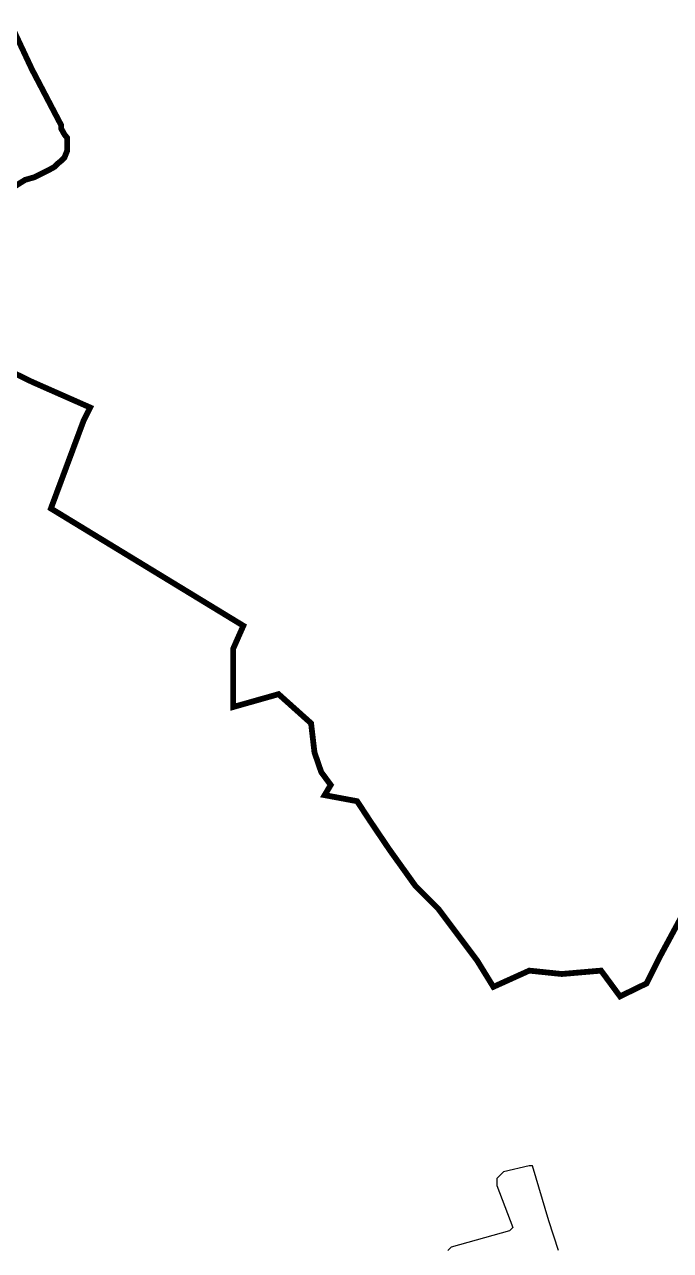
# Model space of a CAD drawing. Header units: millimetres. Extents: x -3588 to 75209, y -3737 to 38254.
# Drawn here: x 26759 to 27028, y 4797 to 5308 of the extents above; entities that cross this region are included whole.
import ezdxf

# ---------------------------------------------------------------- set-up
doc = ezdxf.new("R2010")
doc.units = ezdxf.units.MM
doc.layers.add('P', color=253, linetype='Continuous')

msp = doc.modelspace()

# ---------------------------------------------------------------- linework, layer by layer
at = {"layer": 'P', "const_width": 2.417}
for points in [[(26753.533, 5306.31), (26761.727, 5288.818), (26771.041, 5271.022), (26773.858, 5265.66), (26773.858, 5264.252), (26775.266, 5261.707), (26776.402, 5260.299), (26776.402, 5257.482), (26776.402, 5256.346), (26776.402, 5254.938), (26775.266, 5252.121), (26773.858, 5250.697), (26772.45, 5249.577), (26771.041, 5248.168), (26768.497, 5246.76), (26762.847, 5243.927), (26758.894, 5242.807), (26752.125, 5238.566)], [(26750.716, 5164.037), (26761.727, 5158.675), (26786.005, 5147.953), (26783.172, 5142.304), (26769.617, 5105.895), (26849.795, 5057.052), (26845.554, 5047.45), (26845.554, 5023.188), (26864.471, 5028.549), (26878.026, 5016.402), (26879.434, 5004.272), (26882.251, 4996.078), (26886.204, 4990.717), (26883.675, 4986.476), (26897.214, 4983.947), (26902.576, 4975.753), (26910.77, 4963.622), (26921.492, 4948.659), (26931.094, 4939.057), (26947.178, 4917.612), (26953.964, 4906.601), (26968.927, 4913.371), (26982.466, 4911.962), (26998.838, 4913.371), (27006.744, 4902.648), (27017.754, 4908.009), (27023.116, 4918.732), (27032.718, 4936.512)]]:
    msp.add_lwpolyline(points, dxfattribs=at)
at = {"layer": 'P'}
msp.add_lwpolyline([(26981.058, 4796.784), (26977.105, 4809.202), (26970.335, 4832.072), (26968.927, 4832.072), (26958.189, 4829.527), (26956.78, 4828.119), (26955.372, 4826.71), (26955.372, 4823.878), (26962.142, 4806.386), (26960.733, 4804.977), (26936.456, 4798.192), (26935.047, 4796.784)], dxfattribs=at)

doc.saveas('drawing.dxf')
